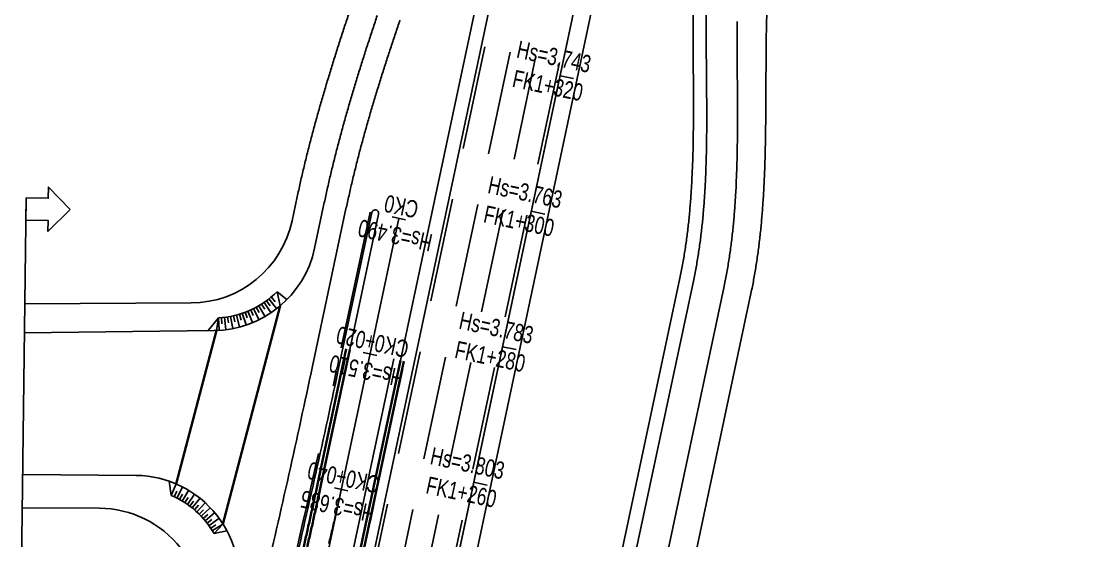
# Model space of a CAD drawing. Extents: x 0 to 558779, y 0 to 2762081.
# Drawn here: x 517207.4 to 517361.4, y 2758344.4 to 2758419.3 of the extents above; entities that cross this region are included whole.
import ezdxf
from ezdxf.enums import TextEntityAlignment as Align

# ---------------------------------------------------------------- set-up
doc = ezdxf.new("R2010")
doc.units = 0
doc.header["$LTSCALE"] = 20
doc.linetypes.add('HIDDEN', pattern=[0.375, 0.25, -0.125])
for name, color, linetype in [('B-标线', 8, 'Continuous'), ('DL-互通边线', 75, 'Continuous'), ('DL-坡道口', 21, 'Continuous'), ('DL-非机动车道边线', 6, 'Continuous'), ('FD-斑马线', 243, 'Continuous'), ('L-辅路绿化带', 3, 'Continuous'), ('XW_C-20220918', 7, 'Continuous'), ('XW_丰海路', 7, 'Continuous'), ('分界线', 11, 'Continuous'), ('桩号-丰海路', 7, 'Continuous'), ('设计高-丰海路', 7, 'Continuous'), ('设计高-地面高-C-20220918', 7, 'Continuous'), ('设计高-地面高-丰海路', 7, 'Continuous'), ('道路边线', 22, 'Continuous')]:
    doc.layers.add(name, color=color, linetype=linetype)
doc.styles.get("Standard").update_dxf_attribs({"font": 'fsdb_e.shx', "width": 0.7, "bigfont": 'hzdx.shx'})

msp = doc.modelspace()

# ---------------------------------------------------------------- linework, layer by layer
at = {"layer": 'B-标线', "linetype": 'HIDDEN', "ltscale": 3}
for p, q in [((517219.692, 2758158.911), (517314.51, 2758604.616)), ((517223.36, 2758158.131), (517318.178, 2758603.835)), ((517227.027, 2758157.351), (517321.846, 2758603.055)), ((517230.451, 2758156.622), (517325.269, 2758602.327))]:
    msp.add_line(p, q, dxfattribs=at)
at = {"layer": 'B-标线', "linetype": 'Continuous', "ltscale": 4}
msp.add_line((517254.307, 2758392.509), (517249.426, 2758369.569), dxfattribs=at)
at = {"layer": 'B-标线', "linetype": 'HIDDEN', "ltscale": 4}
msp.add_line((517257.73, 2758391.781), (517252.85, 2758368.841), dxfattribs=at)
at = {"layer": 'B-标线', "linetype": 'Continuous', "ltscale": 4, "flags": 128}
for points in [[(517267.489, 2758434.696, 0.0000005), (517268.182, 2758436.593, 0.0001376)], [(517254.319, 2758392.513, -0.0030749), (517254.748, 2758394.466, -0.0029342), (517255.199, 2758396.415, -0.0027929), (517255.674, 2758398.359, -0.0026512), (517256.169, 2758400.298, -0.0025093), (517256.685, 2758402.233, -0.0023673), (517257.22, 2758404.164, -0.0022253), (517257.773, 2758406.091, -0.0020835), (517258.343, 2758408.015, -0.001942), (517258.929, 2758409.935, -0.0018008), (517259.529, 2758411.852, -0.00166), (517260.143, 2758413.766, -0.0015196), (517260.77, 2758415.677, -0.0013797), (517261.408, 2758417.586, -0.0012401), (517262.057, 2758419.493, -0.001101)], [(517261.149, 2758370.606), (517228.594, 2758217.576, -0.0000877)], [(517253.564, 2758351.772, -0.0020816), (517253.139, 2758349.818, -0.0019589), (517252.699, 2758347.867, -0.001836), (517252.244, 2758345.919, -0.001713), (517251.775, 2758343.974, -0.00159)]]:
    msp.add_lwpolyline(points, format="xyb", dxfattribs=at)
at = {"layer": 'B-标线', "linetype": 'Continuous', "ltscale": 4}
msp.add_arc((515785.927, 2758680.911), 1496.25, 346.762245, 347.990058, dxfattribs=at)
at = {"layer": 'B-标线', "linetype": 'HIDDEN', "ltscale": 4}
msp.add_arc((515785.927, 2758680.911), 1499.75, 346.762245, 347.990058, dxfattribs=at)
at = {"layer": 'DL-互通边线', "lineweight": 35}
for p, q in [((517254.302, 2758372.063), (517250.14, 2758352.501)), ((517254.791, 2758371.959), (517250.63, 2758352.397))]:
    msp.add_line(p, q, dxfattribs=at)
at = {"layer": 'DL-互通边线', "lineweight": 35, "flags": 128}
for points in [[(517262.127, 2758370.398), (517229.572, 2758217.368, -0.0000877)], [(517262.616, 2758370.294), (517230.061, 2758217.264, -0.0000877)], [(517247.98, 2758342.744, 0.0006821), (517248.424, 2758344.693, 0.0007346), (517248.863, 2758346.643, 0.0007871), (517249.295, 2758348.594, 0.0008396), (517249.721, 2758350.547, 0.0008921), (517250.14, 2758352.501, 0.0008921)], [(517248.467, 2758342.633, 0.0006821), (517248.912, 2758344.583, 0.0007346), (517249.351, 2758346.534, 0.0007871), (517249.783, 2758348.487, 0.0008396), (517250.21, 2758350.441, 0.0008921), (517250.63, 2758352.397)]]:
    msp.add_lwpolyline(points, format="xyb", dxfattribs=at)
at = {"layer": 'DL-坡道口'}
for p, q in [((517243.133, 2758379.272), (517244.213, 2758377.878)), ((517243.476, 2758379.547), (517244.039, 2758378.868)), ((517244.77, 2758378.283), (517244.309, 2758380.3)), ((517244.309, 2758380.3), (517245.733, 2758379.178)), ((517240.501, 2758377.687), (517240.865, 2758376.884)), ((517240.898, 2758377.875), (517241.679, 2758376.294)), ((517241.289, 2758378.077), (517241.706, 2758377.299)), ((517241.674, 2758378.291), (517242.558, 2758376.765)), ((517242.051, 2758378.518), (517242.518, 2758377.77)), ((517242.42, 2758378.757), (517243.404, 2758377.294)), ((517242.781, 2758379.009), (517243.297, 2758378.294)), ((517235.825, 2758376.533), (517234.351, 2758374.701)), ((517235.561, 2758374.719), (517235.825, 2758376.533)), ((517235.828, 2758376.533), (517235.932, 2758374.772)), ((517236.267, 2758376.566), (517236.348, 2758375.688)), ((517236.704, 2758376.614), (517236.925, 2758374.864)), ((517237.14, 2758376.676), (517237.279, 2758375.805)), ((517237.573, 2758376.753), (517237.91, 2758375.022)), ((517238.003, 2758376.844), (517238.2, 2758375.985)), ((517238.43, 2758376.95), (517238.882, 2758375.245)), ((517238.854, 2758377.069), (517239.108, 2758376.225)), ((517239.273, 2758377.203), (517239.837, 2758375.532)), ((517239.688, 2758377.351), (517239.997, 2758376.525)), ((517240.097, 2758377.512), (517240.771, 2758375.882)), ((517229.026, 2758350.915), (517228.735, 2758352.959)), ((517229.739, 2758352.568), (517229.026, 2758350.915)), ((517229.448, 2758350.724), (517229.826, 2758351.521)), ((517229.842, 2758350.529), (517230.651, 2758352.097)), ((517230.61, 2758350.1), (517231.521, 2758351.61)), ((517230.23, 2758350.321), (517230.66, 2758351.091)), ((517230.983, 2758349.866), (517231.464, 2758350.606)), ((517231.348, 2758349.62), (517232.358, 2758351.067)), ((517231.705, 2758349.363), (517232.233, 2758350.069)), ((517232.052, 2758349.093), (517233.156, 2758350.469)), ((517232.391, 2758348.812), (517232.965, 2758349.481)), ((517232.72, 2758348.52), (517233.913, 2758349.819)), ((517233.039, 2758348.217), (517233.657, 2758348.846)), ((517233.348, 2758347.904), (517234.625, 2758349.121)), ((517233.933, 2758347.247), (517235.288, 2758348.376)), ((517233.646, 2758347.58), (517234.304, 2758348.167)), ((517234.209, 2758346.904), (517234.905, 2758347.446)), ((517234.474, 2758346.552), (517235.901, 2758347.589)), ((517234.967, 2758345.824), (517236.46, 2758346.763)), ((517236.49, 2758346.782), (517235.226, 2758345.392)), ((517234.726, 2758346.192), (517235.457, 2758346.686)), ((517235.226, 2758345.392), (517237.065, 2758345.784))]:
    msp.add_line(p, q, dxfattribs=at)
for centre, start, end in [((517235.053, 2758389.71), 273.35377, 314.52615), ((517223.792, 2758338.797), 29.97711, 66.64229)]:
    msp.add_arc(centre, 13.2, start, end, dxfattribs=at)
at = {"layer": 'DL-非机动车道边线'}
for p, q in [((517308.832, 2758380.888), (517267.569, 2758186.926)), ((517207.819, 2758374.397), (517235.225, 2758374.711)), ((517223.93, 2758353.796), (517207.56, 2758353.947))]:
    msp.add_line(p, q, dxfattribs=at)
at = {"layer": 'DL-非机动车道边线', "flags": 128}
for points in [[(517264.776, 2758437.302, 0.0000003), (517264.097, 2758435.402, 0.0001308)], [(517258.768, 2758420.177, 0.0011813), (517258.131, 2758418.268, 0.001314), (517257.504, 2758416.357, 0.001447), (517256.888, 2758414.443, 0.0015804), (517256.283, 2758412.527, 0.0017142), (517255.692, 2758410.608, 0.0018483), (517255.114, 2758408.686, 0.0019827), (517254.552, 2758406.761, 0.0021173), (517254.006, 2758404.833, 0.0022521), (517253.477, 2758402.9, 0.0023869), (517252.966, 2758400.964, 0.0025216), (517252.475, 2758399.024, 0.0026561), (517252.003, 2758397.08, 0.0027903), (517251.554, 2758395.13, 0.0029213), (517251.126, 2758393.178), (517249.725, 2758386.589)]]:
    msp.add_lwpolyline(points, format="xyb", dxfattribs=at)
at = {"layer": 'DL-非机动车道边线'}
for centre, radius, start, end in [((517622.408, 2758416.821), 311.655, 179.53686, 179.9124), ((517748.62, 2758416.627), 437.866, 179.91234, 180.17994), ((518042.292, 2758417.549), 731.54, 180.1799, 180.340207), ((519508.03, 2758426.251), 2197.304, 180.340185, 180.393577), ((515113.527, 2758396.064), 2197.303, 0.340185, 0.393577), ((516579.264, 2758404.767), 731.54, 0.1799, 0.340207), ((516872.936, 2758405.688), 437.866, 359.91234, 0.17994), ((516999.147, 2758405.495), 311.655, 359.53686, 359.9124), ((517069.511, 2758404.926), 241.289, 359.05263, 359.53694), ((517114.459, 2758404.182), 196.335, 358.45861, 359.05272), ((517145.69, 2758403.342), 165.092, 357.75363, 358.45871), ((517168.659, 2758402.44), 142.106, 356.93648, 357.75374), ((517186.249, 2758401.499), 124.491, 356.0059, 356.93657), ((517200.124, 2758400.53), 110.581, 354.96078, 356.00598), ((517211.313, 2758399.543), 99.349, 353.80018, 354.96083), ((517220.482, 2758398.547), 90.127, 352.52352, 353.8002), ((517228.082, 2758397.55), 82.462, 351.1307, 352.52349), ((517235.053, 2758389.71), 15, 270.6563, 347.99006), ((517234.427, 2758396.56), 76.039, 349.62225, 351.13061), ((517239.745, 2758395.586), 70.633, 347.99006, 349.62207), ((517223.792, 2758338.797), 15, 346.76225, 89.47442)]:
    msp.add_arc(centre, radius, start, end, dxfattribs=at)
at = {"layer": 'FD-斑马线', "lineweight": 35}
for p, q in [((517236.49, 2758346.782), (517244.77, 2758378.283)), ((517229.739, 2758352.568), (517235.561, 2758374.719))]:
    msp.add_line(p, q, dxfattribs=at)
at = {"layer": 'L-辅路绿化带'}
for p, q in [((517230.94, 2758156.518), (517325.758, 2758602.223)), ((517219.203, 2758159.015), (517303.643, 2758555.936)), ((517262.127, 2758370.398), (517298.715, 2758542.382)), ((517233.385, 2758155.998), (517291.307, 2758428.267)), ((517257.975, 2758391.729), (517253.094, 2758368.789)), ((517258.953, 2758391.521), (517254.791, 2758371.959)), ((517270.224, 2758230.645), (517302.477, 2758382.252)), ((517263.154, 2758187.8), (517304.433, 2758381.836))]:
    msp.add_line(p, q, dxfattribs=at)
for points in [[(517304.406, 2758420.692, 0.0016386), (517304.396, 2758418.65, 0.0011676), (517304.398, 2758416.605, 0.0006995), (517304.407, 2758414.558, 0.000233), (517304.42, 2758412.51, -0.000233), (517304.433, 2758410.463, -0.0006995), (517304.443, 2758408.416, -0.0011676), (517304.444, 2758406.371, -0.0016386), (517304.434, 2758404.328, -0.0021132), (517304.409, 2758402.289, -0.0025923), (517304.365, 2758400.253, -0.0030764), (517304.298, 2758398.223, -0.0035659), (517304.204, 2758396.198, -0.0040608), (517304.08, 2758394.18, -0.0045605), (517303.921, 2758392.169, -0.0050643), (517303.724, 2758390.166, -0.0055705), (517303.485, 2758388.172, -0.0060772), (517303.2, 2758386.188, -0.0065814), (517302.865, 2758384.215, -0.0070798), (517302.477, 2758382.252)], [(517304.433, 2758381.836, 0.0071767), (517304.821, 2758383.799, 0.0066712), (517305.154, 2758385.772, 0.0061596), (517305.437, 2758387.757, 0.0056455), (517305.674, 2758389.751, 0.0051319), (517305.868, 2758391.755, 0.0046208), (517306.024, 2758393.766, 0.0041139), (517306.144, 2758395.786, 0.0036121), (517306.234, 2758397.811, 0.0031159), (517306.296, 2758399.843, 0.0026252), (517306.335, 2758401.879, 0.0021398), (517306.355, 2758403.92, 0.0016591), (517306.359, 2758405.964, 0.0011822), (517306.352, 2758408.01, 0.0007082), (517306.337, 2758410.058, 0.0002359), (517306.318, 2758412.107, -0.0002359), (517306.299, 2758414.155, -0.0007082), (517306.283, 2758416.203, -0.0011822), (517306.276, 2758418.25, -0.0016591), (517306.28, 2758420.294, -0.0021398)]]:
    msp.add_lwpolyline(points, format="xyb", dxfattribs=at)
for centre, radius, start, end in [((517258.463, 2758391.621), 0.5, 347.46413, 167.46413), ((515785.927, 2758680.911), 1500, 346.762245, 347.990058)]:
    msp.add_arc(centre, radius, start, end, dxfattribs=at)
at = {"layer": 'XW_C-20220918', "color": 4}
msp.add_line((517261.887, 2758390.897), (517225.17, 2758218.305), dxfattribs=at)
at = {"layer": 'XW_丰海路', "color": 4}
msp.add_line((517230.94, 2758156.518), (517326.162, 2758604.122), dxfattribs=at)
at = {"layer": '分界线'}
msp.add_line((517208.065, 2758393.854), (517207.366, 2758338.603), dxfattribs=at)
msp.add_lwpolyline([(517214.444, 2758392.173), (517211.204, 2758389.014), (517211.224, 2758390.614), (517208.024, 2758390.654), (517208.065, 2758393.854), (517211.265, 2758393.813), (517211.285, 2758395.413), (517214.444, 2758392.173)], dxfattribs=at)
at = {"layer": '设计高-地面高-C-20220918', "color": 3}
for p, q in [((517262.865, 2758390.689), (517260.909, 2758391.105)), ((517258.704, 2758371.126), (517256.747, 2758371.543)), ((517254.542, 2758351.564), (517252.586, 2758351.98))]:
    msp.add_line(p, q, dxfattribs=at)
at = {"layer": '设计高-地面高-丰海路', "color": 7}
for p, q in [((517285.182, 2758411.491), (517287.139, 2758411.075)), ((517281.021, 2758391.929), (517282.977, 2758391.513)), ((517276.859, 2758372.367), (517278.815, 2758371.95)), ((517272.697, 2758352.804), (517274.654, 2758352.388))]:
    msp.add_line(p, q, dxfattribs=at)
at = {"layer": '道路边线'}
for p, q in [((517247.215, 2758394.018), (517246.481, 2758390.565)), ((517271.493, 2758186.149), (517312.747, 2758380.068)), ((517231.895, 2758378.687), (517207.871, 2758378.549)), ((517207.499, 2758349.133), (517218.668, 2758349.06))]:
    msp.add_line(p, q, dxfattribs=at)
at = {"layer": '道路边线', "flags": 128}
for points in [[(517260.872, 2758438.133, 0.0000003), (517260.192, 2758436.233, 0.0001311)], [(517254.86, 2758421.009, 0.0011838), (517254.222, 2758419.1, 0.0013168), (517253.595, 2758417.189, 0.0014501), (517252.978, 2758415.275, 0.0015838), (517252.373, 2758413.359, 0.0017179), (517251.781, 2758411.44, 0.0018523), (517251.203, 2758409.518, 0.001987), (517250.641, 2758407.593, 0.0021219), (517250.094, 2758405.665, 0.0022569), (517249.565, 2758403.732, 0.002392), (517249.054, 2758401.796, 0.0025271), (517248.563, 2758399.856, 0.0026619), (517248.091, 2758397.912, 0.0027964), (517247.641, 2758395.963, 0.0029166), (517247.215, 2758394.018)]]:
    msp.add_lwpolyline(points, format="xyb", dxfattribs=at)
at = {"layer": '道路边线'}
msp.add_lwpolyline([(517312.747, 2758380.068, 0.0067147), (517313.137, 2758382.029, 0.006243), (517313.475, 2758384.002, 0.0057663), (517313.767, 2758385.985, 0.0052875), (517314.015, 2758387.977, 0.004809), (517314.224, 2758389.977, 0.0043327), (517314.396, 2758391.985, 0.0038597), (517314.535, 2758394, 0.003391), (517314.646, 2758396.022, 0.0029268), (517314.731, 2758398.048, 0.0024672), (517314.794, 2758400.08, 0.0020119), (517314.84, 2758402.115, 0.0015605), (517314.871, 2758404.153, 0.0011123), (517314.89, 2758406.193, 0.0006664), (517314.903, 2758408.235, 0.000222), (517314.912, 2758410.278, -0.000222), (517314.921, 2758412.321, -0.0006664), (517314.934, 2758414.363, -0.0011123), (517314.954, 2758416.404, -0.0015605), (517314.985, 2758418.442, -0.0020119), (517315.03, 2758420.477, -0.0024672)], format="xyb", dxfattribs=at)
for centre, start, end in [((517231.809, 2758393.687), 270.32832, 347.99006), ((517218.569, 2758334.06), 346.76225, 89.62235)]:
    msp.add_arc(centre, 15, start, end, dxfattribs=at)

# ---------------------------------------------------------------- texts
at = {"layer": '桩号-丰海路', "color": 7, "width": 0.75}
for s, p in [('FK1+320', (517283.672, 2758411.301)), ('FK1+300', (517279.511, 2758391.739)), ('FK1+280', (517275.349, 2758372.177)), ('FK1+260', (517271.187, 2758352.614))]:
    msp.add_text(s, height=2.5, rotation=347.99006, dxfattribs=at).set_placement(p, align=Align.TOP_CENTER)
at = {"layer": '设计高-丰海路', "color": 7, "width": 0.75}
for s, p in [('Hs=3.743', (517283.88, 2758412.279)), ('Hs=3.763', (517279.719, 2758392.717)), ('Hs=3.783', (517275.557, 2758373.155)), ('Hs=3.803', (517271.395, 2758353.593))]:
    msp.add_text(s, height=2.5, rotation=347.99006, dxfattribs=at).set_placement(p, align=Align.BOTTOM_CENTER)
at = {"layer": '设计高-地面高-C-20220918', "color": 3, "width": 0.75}
for s, p in [('CK0', (517261.991, 2758391.386)), ('CK0+020', (517257.83, 2758371.824)), ('CK0+040', (517253.668, 2758352.261))]:
    msp.add_text(s, height=2.5, rotation=167.99006, dxfattribs=at).set_placement(p, align=Align.TOP_CENTER)
for s, p in [('Hs=3.490', (517261.783, 2758390.408)), ('Hs=3.510', (517257.621, 2758370.845)), ('Hs=3.685', (517253.46, 2758351.283))]:
    msp.add_text(s, height=2.5, rotation=167.99006, dxfattribs=at).set_placement(p, align=Align.BOTTOM_CENTER)

doc.saveas('drawing.dxf')
